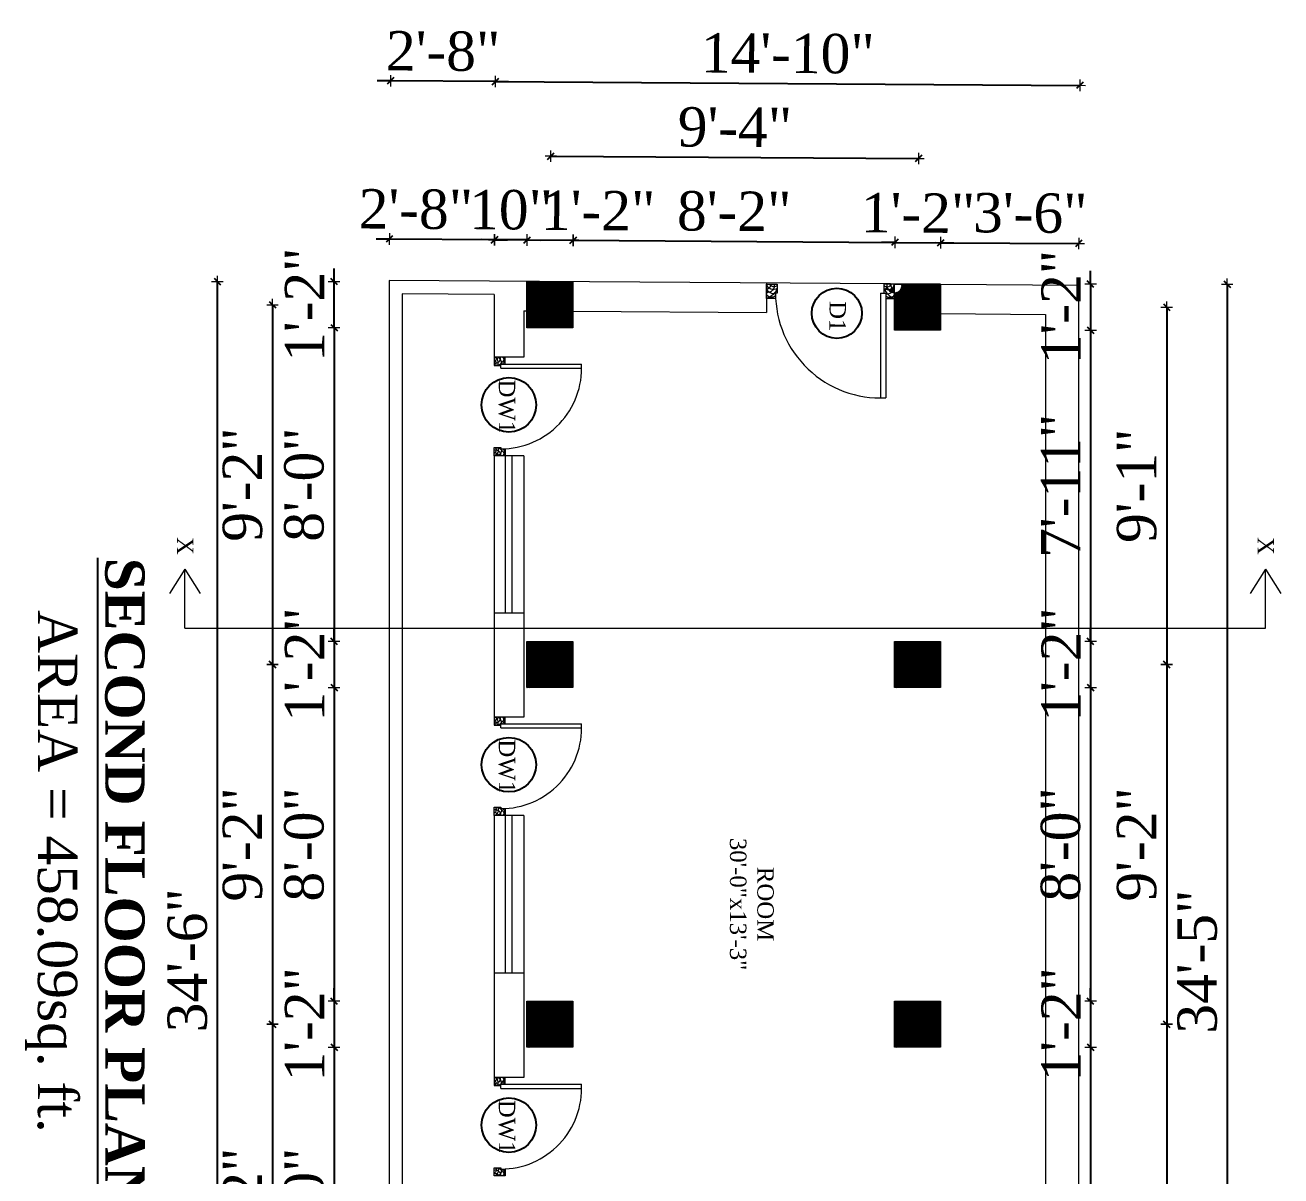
# Model space of a CAD drawing. Header units: inches. Extents: x 4069 to 291496, y -47643 to 12535.
# Drawn here: x 34035.5 to 34418, y 2906.1 to 3256.7 of the extents above; entities that cross this region are included whole.
import ezdxf

# ---------------------------------------------------------------- set-up
doc = ezdxf.new("R2010")
doc.units = ezdxf.units.IN
doc.header["$LTSCALE"] = 5
doc.header["$MEASUREMENT"] = 0
for name, color, linetype, lineweight in [('A-WALL', 7, 'Continuous', 9), ('Dimension', 7, 'Continuous', 18), ('DOOR', 62, 'Continuous', 0)]:
    doc.layers.add(name, color=color, linetype=linetype, lineweight=lineweight)
doc.layers.add('dim line', color=7, linetype='Continuous', lineweight=15, true_color=0xfab2b2)
doc.layers.add('TEXT', color=6, linetype='Continuous')
doc.layers.add('WALL', color=7, linetype='Continuous')
doc.styles.add('ordinary', font='times.ttf')
doc.dimstyles.new('Copy of 96', dxfattribs={"dimtxt": 7, "dimasz": 4, "dimexe": 0.5, "dimexo": 0.5, "dimgap": 3, "dimtad": 1, "dimdec": 1, "dimzin": 11, "dimdsep": 46, "dimlunit": 4, "dimtxsty": 'ordinary', "dimblk": 'OBLIQUE', "dimcen": 0.09, "dimse1": 1, "dimse2": 1, "dimclrt": 6, "dimazin": 0, "dimtfac": 1, "dimtdec": 1, "dimtix": 1, "dimtmove": 2, "dimatfit": 3, "dimldrblk": 'leader', "dimfxl": 0.5, "dimfxlon": 1, "dimtolj": 1, "dimtzin": 0, "dimarcsym": 0})
pattern_1 = [(315, (32698.64002, 27490.9435), (0.08838834765, 0.08838834765), [])]

# ---------------------------------------------------------------- blocks, each defined once
blk = doc.blocks.new('A$C27B36B59')
at = {"layer": 'DOOR'}
for p, q in [((0, 4), (0, 0)), ((2.5, 4), (0, 4)), ((2.5, 2.5), (2.5, 4)), ((0, 0), (3, 0)), ((3, 2.5), (2.5, 2.5)), ((3, 0), (3, 2.5))]:
    blk.add_line(p, q, dxfattribs=at)
for centre, radius, start, end in [((-1.4, -0.54), 4.75, 22.1411, 72.838), ((1.34, 2.09), 1.64, 45.138, 144.8948), ((2.21, 0.3), 2.49, 83.3149, 152.658), ((0.13, 0.37), 2.05, 349.4875, 93.6805), ((1.96, -0.47), 2.01, 58.7447, 166.495), ((-0.06, 0.32), 1.13, 343.542, 86.947), ((2.08, -0.4), 1.17, 38.2816, 160.1519)]:
    blk.add_arc(centre, radius, start, end, dxfattribs=at)
blk = doc.blocks.new('D2')
at = {"layer": 'DOOR'}
for p, q in [((74473.95, 24047.59), (74473.95, 24018.09)), ((74473.95, 24047.59), (74475.45, 24047.59)), ((74475.45, 24047.59), (74475.45, 24018.13))]:
    blk.add_line(p, q, dxfattribs=at)
blk.add_arc((74473.95, 24047.59), 29.5, 180, 272.9146, dxfattribs=at)
at = {"layer": 'DOOR', "xscale": -1, "rotation": 180}
blk.add_blockref('A$C27B36B59', (74441.95, 24050.09), dxfattribs=at)
at = {"layer": 'DOOR', "rotation": 180}
blk.add_blockref('A$C27B36B59', (74477.95, 24050.09), dxfattribs=at)
blk = doc.blocks.new('oblique')
at = {"color": 0, "lineweight": -2}
blk.add_line((0.25, 0.25), (-0.25, -0.25), dxfattribs=at)
at = {"layer": 'dim line', "lineweight": 9}
for p, q in [((-0.4375, 0), (0.4375, 0)), ((0, 0.4375), (0, -0.4375))]:
    blk.add_line(p, q, dxfattribs=at)
blk = doc.blocks.new('*D1417')
at = {"layer": 'A-WALL', "color": 0, "lineweight": -2, "ltscale": 50, "transparency": 16777216}
for p, q in [((34129.6, 3178.49), (34129.6, 3182.49)), ((34129.6, 3164.49), (34129.6, 3178.49)), ((34129.6, 3164.49), (34129.6, 3160.49))]:
    blk.add_line(p, q, dxfattribs=at)
at = {"layer": 'Defpoints', "color": 0, "ltscale": 50, "transparency": 16777216}
for p in [(34129.6, 3178.49), (34188.36, 3178.49, -58.17), (34188.36, 3164.49, -58.17)]:
    blk.add_point(p, dxfattribs=at)
at = {"layer": 'A-WALL', "color": 0, "lineweight": -2, "ltscale": 50, "transparency": 16777216, "xscale": 4, "yscale": 4, "zscale": 4}
for p, rotation in [((34129.6, 3178.49), 270), ((34129.6, 3164.49), 90)]:
    blk.add_blockref('oblique', p, dxfattribs=dict(at, rotation=rotation))
at = {"layer": 'A-WALL', "color": 6, "ltscale": 50, "transparency": 16777216, "insert": (34120.6, 3171.49), "char_height": 12, "attachment_point": 5, "rotation": 90, "style": 'ordinary'}
blk.add_mtext('\\A1;1\'-2"', dxfattribs=at)
blk = doc.blocks.new('_OBLIQUE')
at = {"color": 0, "linetype": 'ByBlock'}
blk.add_line((-0.5, -0.5), (0.5, 0.5), dxfattribs=at)
blk = doc.blocks.new('leader')
at = {"layer": 'Dimension'}
for p, q in [((0, -4.328), (0, 4.328)), ((-4.424, 0), (4.424, 0))]:
    blk.add_line(p, q, dxfattribs=at)
blk = doc.blocks.new('*D1418')
at = {"layer": 'A-WALL', "color": 0, "lineweight": -2, "ltscale": 5, "transparency": 16777216}
blk.add_line((34129.6, 3164.49), (34129.6, 3068.87), dxfattribs=at)
at = {"layer": 'Defpoints', "color": 0, "ltscale": 5, "transparency": 16777216}
for p in [(34188.36, 3164.49, -58.17), (34129.6, 3068.87), (34188.36, 3068.87, -58.17)]:
    blk.add_point(p, dxfattribs=at)
at = {"layer": 'A-WALL', "color": 0, "lineweight": -2, "ltscale": 5, "transparency": 16777216, "xscale": 4, "yscale": 4, "zscale": 4}
for p, rotation in [((34129.6, 3164.49), 90), ((34129.6, 3068.87), 270)]:
    blk.add_blockref('oblique', p, dxfattribs=dict(at, rotation=rotation))
at = {"layer": 'A-WALL', "color": 6, "ltscale": 5, "transparency": 16777216, "insert": (34120.5, 3116.68), "char_height": 12, "attachment_point": 5, "rotation": 90, "style": 'ordinary'}
blk.add_mtext('\\A1;8\'-0"', dxfattribs=at)
blk = doc.blocks.new('*D1419')
at = {"layer": 'A-WALL', "color": 0, "lineweight": -2, "ltscale": 5, "transparency": 16777216}
for p, q in [((34129.6, 3068.87), (34129.6, 3072.87)), ((34129.6, 3068.87), (34129.6, 3054.87)), ((34129.6, 3054.87), (34129.6, 3050.87))]:
    blk.add_line(p, q, dxfattribs=at)
at = {"layer": 'Defpoints', "color": 0, "ltscale": 5, "transparency": 16777216}
for p in [(34188.36, 3068.87, -58.17), (34129.6, 3054.87), (34188.36, 3054.87, -58.17)]:
    blk.add_point(p, dxfattribs=at)
at = {"layer": 'A-WALL', "color": 0, "lineweight": -2, "ltscale": 5, "transparency": 16777216, "xscale": 4, "yscale": 4, "zscale": 4}
for p, rotation in [((34129.6, 3068.87), 270), ((34129.6, 3054.87), 90)]:
    blk.add_blockref('oblique', p, dxfattribs=dict(at, rotation=rotation))
at = {"layer": 'A-WALL', "color": 6, "ltscale": 5, "transparency": 16777216, "insert": (34120.6, 3061.87), "char_height": 12, "attachment_point": 5, "rotation": 90, "style": 'ordinary'}
blk.add_mtext('\\A1;1\'-2"', dxfattribs=at)
blk = doc.blocks.new('*D1420')
at = {"layer": 'A-WALL', "color": 0, "lineweight": -2, "ltscale": 5, "transparency": 16777216}
blk.add_line((34129.6, 3054.87), (34129.6, 2959.24), dxfattribs=at)
at = {"layer": 'Defpoints', "color": 0, "ltscale": 5, "transparency": 16777216}
for p in [(34188.36, 3054.87, -58.17), (34129.6, 2959.24), (34188.36, 2959.24, -58.17)]:
    blk.add_point(p, dxfattribs=at)
at = {"layer": 'A-WALL', "color": 0, "lineweight": -2, "ltscale": 5, "transparency": 16777216, "xscale": 4, "yscale": 4, "zscale": 4}
for p, rotation in [((34129.6, 3054.87), 90), ((34129.6, 2959.24), 270)]:
    blk.add_blockref('oblique', p, dxfattribs=dict(at, rotation=rotation))
at = {"layer": 'A-WALL', "color": 6, "ltscale": 5, "transparency": 16777216, "insert": (34120.5, 3007.05), "char_height": 12, "attachment_point": 5, "rotation": 90, "style": 'ordinary'}
blk.add_mtext('\\A1;8\'-0"', dxfattribs=at)
blk = doc.blocks.new('*D1421')
at = {"layer": 'A-WALL', "color": 0, "lineweight": -2, "ltscale": 5, "transparency": 16777216}
for p, q in [((34129.6, 2959.24), (34129.6, 2963.24)), ((34129.6, 2959.24), (34129.6, 2945.24)), ((34129.6, 2945.24), (34129.6, 2941.24))]:
    blk.add_line(p, q, dxfattribs=at)
at = {"layer": 'Defpoints', "color": 0, "ltscale": 5, "transparency": 16777216}
for p in [(34188.36, 2959.24, -58.17), (34129.6, 2945.24), (34188.36, 2945.24, -58.17)]:
    blk.add_point(p, dxfattribs=at)
at = {"layer": 'A-WALL', "color": 0, "lineweight": -2, "ltscale": 5, "transparency": 16777216, "xscale": 4, "yscale": 4, "zscale": 4}
for p, rotation in [((34129.6, 2959.24), 270), ((34129.6, 2945.24), 90)]:
    blk.add_blockref('oblique', p, dxfattribs=dict(at, rotation=rotation))
at = {"layer": 'A-WALL', "color": 6, "ltscale": 5, "transparency": 16777216, "insert": (34120.6, 2952.24), "char_height": 12, "attachment_point": 5, "rotation": 90, "style": 'ordinary'}
blk.add_mtext('\\A1;1\'-2"', dxfattribs=at)
blk = doc.blocks.new('*D1422')
at = {"layer": 'A-WALL', "color": 0, "lineweight": -2, "ltscale": 5, "transparency": 16777216}
blk.add_line((34129.6, 2945.24), (34129.6, 2849.24), dxfattribs=at)
at = {"layer": 'Defpoints', "color": 0, "ltscale": 5, "transparency": 16777216}
for p in [(34188.36, 2945.24, -58.17), (34129.6, 2849.24), (34188.36, 2849.24)]:
    blk.add_point(p, dxfattribs=at)
at = {"layer": 'A-WALL', "color": 0, "lineweight": -2, "ltscale": 5, "transparency": 16777216, "xscale": 4, "yscale": 4, "zscale": 4}
for p, rotation in [((34129.6, 2945.24), 90), ((34129.6, 2849.24), 270)]:
    blk.add_blockref('oblique', p, dxfattribs=dict(at, rotation=rotation))
at = {"layer": 'A-WALL', "color": 6, "ltscale": 5, "transparency": 16777216, "insert": (34120.5, 2897.24), "char_height": 12, "attachment_point": 5, "rotation": 90, "style": 'ordinary'}
blk.add_mtext('\\A1;8\'-0"', dxfattribs=at)
blk = doc.blocks.new('*D1313')
at = {"layer": 'A-WALL', "color": 0, "lineweight": -2, "ltscale": 5, "transparency": 16777216}
blk.add_line((34110.85, 3171.49), (34110.85, 3061.87), dxfattribs=at)
at = {"layer": 'Defpoints', "color": 0, "ltscale": 5, "transparency": 16777216}
for p in [(34195.36, 3171.49, -58.17), (34110.85, 3061.87), (34195.36, 3061.87, -58.17)]:
    blk.add_point(p, dxfattribs=at)
at = {"layer": 'A-WALL', "color": 0, "lineweight": -2, "ltscale": 5, "transparency": 16777216, "xscale": 4, "yscale": 4, "zscale": 4}
for p, rotation in [((34110.85, 3171.49), 90), ((34110.85, 3061.87), 270)]:
    blk.add_blockref('oblique', p, dxfattribs=dict(at, rotation=rotation))
at = {"layer": 'A-WALL', "color": 6, "ltscale": 5, "transparency": 16777216, "insert": (34101.73, 3116.68), "char_height": 12, "attachment_point": 5, "rotation": 90, "style": 'ordinary'}
blk.add_mtext('\\A1;9\'-2"', dxfattribs=at)
blk = doc.blocks.new('*D1424')
at = {"layer": 'A-WALL', "color": 0, "lineweight": -2, "ltscale": 5, "transparency": 16777216}
blk.add_line((34110.85, 3061.87), (34110.85, 2952.24), dxfattribs=at)
at = {"layer": 'Defpoints', "color": 0, "ltscale": 5, "transparency": 16777216}
for p in [(34195.36, 3061.87, -58.17), (34110.85, 2952.24), (34195.36, 2952.24, -58.17)]:
    blk.add_point(p, dxfattribs=at)
at = {"layer": 'A-WALL', "color": 0, "lineweight": -2, "ltscale": 5, "transparency": 16777216, "xscale": 4, "yscale": 4, "zscale": 4}
for p, rotation in [((34110.85, 3061.87), 90), ((34110.85, 2952.24), 270)]:
    blk.add_blockref('oblique', p, dxfattribs=dict(at, rotation=rotation))
at = {"layer": 'A-WALL', "color": 6, "ltscale": 5, "transparency": 16777216, "insert": (34101.73, 3007.05), "char_height": 12, "attachment_point": 5, "rotation": 90, "style": 'ordinary'}
blk.add_mtext('\\A1;9\'-2"', dxfattribs=at)
blk = doc.blocks.new('*D1425')
at = {"layer": 'A-WALL', "color": 0, "lineweight": -2, "ltscale": 5, "transparency": 16777216}
blk.add_line((34110.85, 2952.24), (34110.85, 2842.24), dxfattribs=at)
at = {"layer": 'Defpoints', "color": 0, "ltscale": 5, "transparency": 16777216}
for p in [(34195.36, 2952.24, -58.17), (34110.85, 2842.24), (34195.36, 2842.24, -58.17)]:
    blk.add_point(p, dxfattribs=at)
at = {"layer": 'A-WALL', "color": 0, "lineweight": -2, "ltscale": 5, "transparency": 16777216, "xscale": 4, "yscale": 4, "zscale": 4}
for p, rotation in [((34110.85, 2952.24), 90), ((34110.85, 2842.24), 270)]:
    blk.add_blockref('oblique', p, dxfattribs=dict(at, rotation=rotation))
at = {"layer": 'A-WALL', "color": 6, "ltscale": 5, "transparency": 16777216, "insert": (34101.73, 2897.24), "char_height": 12, "attachment_point": 5, "rotation": 90, "style": 'ordinary'}
blk.add_mtext('\\A1;9\'-2"', dxfattribs=at)
blk = doc.blocks.new('*D1314')
at = {"layer": 'A-WALL', "color": 0, "lineweight": -2, "ltscale": 5, "transparency": 16777216}
blk.add_line((34094.04, 2764.91), (34094.04, 3178.58), dxfattribs=at)
at = {"layer": 'Defpoints', "color": 0, "ltscale": 5, "transparency": 16777216}
for p in [(34094.04, 3178.58), (34188.36, 3178.58, -58.17), (34298.7, 2764.91, -58)]:
    blk.add_point(p, dxfattribs=at)
at = {"layer": 'A-WALL', "color": 0, "lineweight": -2, "ltscale": 5, "transparency": 16777216, "xscale": 4, "yscale": 4, "zscale": 4}
for p, rotation in [((34094.04, 3178.58), 90), ((34094.04, 2764.91), 270)]:
    blk.add_blockref('oblique', p, dxfattribs=dict(at, rotation=rotation))
at = {"layer": 'A-WALL', "color": 6, "ltscale": 5, "transparency": 16777216, "insert": (34084.94, 2971.74), "char_height": 12, "attachment_point": 5, "rotation": 90, "style": 'ordinary'}
blk.add_mtext('\\A1;34\'-6"', dxfattribs=at)
blk = doc.blocks.new('*D1426')
at = {"layer": 'A-WALL', "color": 0, "lineweight": -2, "ltscale": 50, "transparency": 16777216}
for p, q in [((34360.07, 3177.76), (34360.07, 3181.76)), ((34360.07, 3177.76), (34360.07, 3163.76)), ((34360.07, 3163.76), (34360.07, 3159.76))]:
    blk.add_line(p, q, dxfattribs=at)
at = {"layer": 'Defpoints', "color": 0, "ltscale": 50, "transparency": 16777216}
for p in [(34314.36, 3177.76, -58.17), (34314.36, 3163.76, -58.17), (34360.07, 3163.76)]:
    blk.add_point(p, dxfattribs=at)
at = {"layer": 'A-WALL', "color": 0, "lineweight": -2, "ltscale": 50, "transparency": 16777216, "xscale": 4, "yscale": 4, "zscale": 4}
for p, rotation in [((34360.07, 3177.76), 270), ((34360.07, 3163.76), 90)]:
    blk.add_blockref('oblique', p, dxfattribs=dict(at, rotation=rotation))
at = {"layer": 'A-WALL', "color": 6, "ltscale": 50, "transparency": 16777216, "insert": (34351.07, 3170.76), "char_height": 12, "attachment_point": 5, "rotation": 90, "style": 'ordinary'}
blk.add_mtext('\\A1;1\'-2"', dxfattribs=at)
blk = doc.blocks.new('*D1427')
at = {"layer": 'A-WALL', "color": 0, "lineweight": -2, "ltscale": 5, "transparency": 16777216}
blk.add_line((34360.07, 3163.76), (34360.07, 3068.87), dxfattribs=at)
at = {"layer": 'Defpoints', "color": 0, "ltscale": 5, "transparency": 16777216}
for p in [(34314.36, 3163.76, -58.17), (34314.36, 3068.87, -58.17), (34360.07, 3068.87)]:
    blk.add_point(p, dxfattribs=at)
at = {"layer": 'A-WALL', "color": 0, "lineweight": -2, "ltscale": 5, "transparency": 16777216, "xscale": 4, "yscale": 4, "zscale": 4}
for p, rotation in [((34360.07, 3163.76), 90), ((34360.07, 3068.87), 270)]:
    blk.add_blockref('oblique', p, dxfattribs=dict(at, rotation=rotation))
at = {"layer": 'A-WALL', "color": 6, "ltscale": 5, "transparency": 16777216, "insert": (34350.95, 3116.31), "char_height": 12, "attachment_point": 5, "rotation": 90, "style": 'ordinary'}
blk.add_mtext('\\A1;7\'-11"', dxfattribs=at)
blk = doc.blocks.new('*D1315')
at = {"layer": 'A-WALL', "color": 0, "lineweight": -2, "ltscale": 5, "transparency": 16777216}
for p, q in [((34360.07, 3068.87), (34360.07, 3072.87)), ((34360.07, 3068.87), (34360.07, 3054.87)), ((34360.07, 3054.87), (34360.07, 3050.87))]:
    blk.add_line(p, q, dxfattribs=at)
at = {"layer": 'Defpoints', "color": 0, "ltscale": 5, "transparency": 16777216}
for p in [(34314.36, 3068.87, -58.17), (34314.36, 3054.87, -58.17), (34360.07, 3054.87)]:
    blk.add_point(p, dxfattribs=at)
at = {"layer": 'A-WALL', "color": 0, "lineweight": -2, "ltscale": 5, "transparency": 16777216, "xscale": 4, "yscale": 4, "zscale": 4}
for p, rotation in [((34360.07, 3068.87), 270), ((34360.07, 3054.87), 90)]:
    blk.add_blockref('oblique', p, dxfattribs=dict(at, rotation=rotation))
at = {"layer": 'A-WALL', "color": 6, "ltscale": 5, "transparency": 16777216, "insert": (34351.07, 3061.87), "char_height": 12, "attachment_point": 5, "rotation": 90, "style": 'ordinary'}
blk.add_mtext('\\A1;1\'-2"', dxfattribs=at)
blk = doc.blocks.new('*D1428')
at = {"layer": 'A-WALL', "color": 0, "lineweight": -2, "ltscale": 5, "transparency": 16777216}
blk.add_line((34360.07, 3054.87), (34360.07, 2959.24), dxfattribs=at)
at = {"layer": 'Defpoints', "color": 0, "ltscale": 5, "transparency": 16777216}
for p in [(34314.36, 3054.87, -58.17), (34314.36, 2959.24, -58.17), (34360.07, 2959.24)]:
    blk.add_point(p, dxfattribs=at)
at = {"layer": 'A-WALL', "color": 0, "lineweight": -2, "ltscale": 5, "transparency": 16777216, "xscale": 4, "yscale": 4, "zscale": 4}
for p, rotation in [((34360.07, 3054.87), 90), ((34360.07, 2959.24), 270)]:
    blk.add_blockref('oblique', p, dxfattribs=dict(at, rotation=rotation))
at = {"layer": 'A-WALL', "color": 6, "ltscale": 5, "transparency": 16777216, "insert": (34350.97, 3007.05), "char_height": 12, "attachment_point": 5, "rotation": 90, "style": 'ordinary'}
blk.add_mtext('\\A1;8\'-0"', dxfattribs=at)
blk = doc.blocks.new('*D1429')
at = {"layer": 'A-WALL', "color": 0, "lineweight": -2, "ltscale": 5, "transparency": 16777216}
for p, q in [((34360.07, 2959.24), (34360.07, 2963.24)), ((34360.07, 2959.24), (34360.07, 2945.24)), ((34360.07, 2945.24), (34360.07, 2941.24))]:
    blk.add_line(p, q, dxfattribs=at)
at = {"layer": 'Defpoints', "color": 0, "ltscale": 5, "transparency": 16777216}
for p in [(34314.36, 2959.24, -58.17), (34314.36, 2945.24, -58.17), (34360.07, 2945.24)]:
    blk.add_point(p, dxfattribs=at)
at = {"layer": 'A-WALL', "color": 0, "lineweight": -2, "ltscale": 5, "transparency": 16777216, "xscale": 4, "yscale": 4, "zscale": 4}
for p, rotation in [((34360.07, 2959.24), 270), ((34360.07, 2945.24), 90)]:
    blk.add_blockref('oblique', p, dxfattribs=dict(at, rotation=rotation))
at = {"layer": 'A-WALL', "color": 6, "ltscale": 5, "transparency": 16777216, "insert": (34351.07, 2952.24), "char_height": 12, "attachment_point": 5, "rotation": 90, "style": 'ordinary'}
blk.add_mtext('\\A1;1\'-2"', dxfattribs=at)
blk = doc.blocks.new('*D1316')
at = {"layer": 'A-WALL', "color": 0, "lineweight": -2, "ltscale": 5, "transparency": 16777216}
blk.add_line((34360.07, 2945.24), (34360.07, 2806.79), dxfattribs=at)
at = {"layer": 'Defpoints', "color": 0, "ltscale": 5, "transparency": 16777216}
for p in [(34314.36, 2945.24, -58.17), (34314.36, 2806.79, -58.17), (34360.07, 2806.79)]:
    blk.add_point(p, dxfattribs=at)
at = {"layer": 'A-WALL', "color": 0, "lineweight": -2, "ltscale": 5, "transparency": 16777216, "xscale": 4, "yscale": 4, "zscale": 4}
for p, rotation in [((34360.07, 2945.24), 90), ((34360.07, 2806.79), 270)]:
    blk.add_blockref('oblique', p, dxfattribs=dict(at, rotation=rotation))
at = {"layer": 'A-WALL', "color": 6, "ltscale": 5, "transparency": 16777216, "insert": (34350.97, 2876.02), "char_height": 12, "attachment_point": 5, "rotation": 90, "style": 'ordinary'}
blk.add_mtext('\\A1;11\'-6"', dxfattribs=at)
blk = doc.blocks.new('*D1317')
at = {"layer": 'A-WALL', "color": 0, "lineweight": -2, "ltscale": 5, "transparency": 16777216}
blk.add_line((34383.26, 3170.76), (34383.26, 3061.87), dxfattribs=at)
at = {"layer": 'Defpoints', "color": 0, "ltscale": 5, "transparency": 16777216}
for p in [(34307.36, 3170.76, -58.17), (34307.36, 3061.87, -58.17), (34383.26, 3061.87)]:
    blk.add_point(p, dxfattribs=at)
at = {"layer": 'A-WALL', "color": 0, "lineweight": -2, "ltscale": 5, "transparency": 16777216, "xscale": 4, "yscale": 4, "zscale": 4}
for p, rotation in [((34383.26, 3170.76), 90), ((34383.26, 3061.87), 270)]:
    blk.add_blockref('oblique', p, dxfattribs=dict(at, rotation=rotation))
at = {"layer": 'A-WALL', "color": 6, "ltscale": 5, "transparency": 16777216, "insert": (34374.14, 3116.31), "char_height": 12, "attachment_point": 5, "rotation": 90, "style": 'ordinary'}
blk.add_mtext('\\A1;9\'-1"', dxfattribs=at)
blk = doc.blocks.new('*D1431')
at = {"layer": 'A-WALL', "color": 0, "lineweight": -2, "ltscale": 5, "transparency": 16777216}
blk.add_line((34383.26, 3061.87), (34383.26, 2952.24), dxfattribs=at)
at = {"layer": 'Defpoints', "color": 0, "ltscale": 5, "transparency": 16777216}
for p in [(34307.36, 3061.87, -58.17), (34307.36, 2952.24, -58.17), (34383.26, 2952.24)]:
    blk.add_point(p, dxfattribs=at)
at = {"layer": 'A-WALL', "color": 0, "lineweight": -2, "ltscale": 5, "transparency": 16777216, "xscale": 4, "yscale": 4, "zscale": 4}
for p, rotation in [((34383.26, 3061.87), 90), ((34383.26, 2952.24), 270)]:
    blk.add_blockref('oblique', p, dxfattribs=dict(at, rotation=rotation))
at = {"layer": 'A-WALL', "color": 6, "ltscale": 5, "transparency": 16777216, "insert": (34374.14, 3007.05), "char_height": 12, "attachment_point": 5, "rotation": 90, "style": 'ordinary'}
blk.add_mtext('\\A1;9\'-2"', dxfattribs=at)
blk = doc.blocks.new('*D1432')
at = {"layer": 'A-WALL', "color": 0, "lineweight": -2, "ltscale": 5, "transparency": 16777216}
blk.add_line((34383.26, 2952.24), (34383.26, 2799.79), dxfattribs=at)
at = {"layer": 'Defpoints', "color": 0, "ltscale": 5, "transparency": 16777216}
for p in [(34307.36, 2952.24, -58.17), (34307.36, 2799.79, -58.17), (34383.26, 2799.79)]:
    blk.add_point(p, dxfattribs=at)
at = {"layer": 'A-WALL', "color": 0, "lineweight": -2, "ltscale": 5, "transparency": 16777216, "xscale": 4, "yscale": 4, "zscale": 4}
for p, rotation in [((34383.26, 2952.24), 90), ((34383.26, 2799.79), 270)]:
    blk.add_blockref('oblique', p, dxfattribs=dict(at, rotation=rotation))
at = {"layer": 'A-WALL', "color": 6, "ltscale": 5, "transparency": 16777216, "insert": (34374.16, 2876.02), "char_height": 12, "attachment_point": 5, "rotation": 90, "style": 'ordinary'}
blk.add_mtext('\\A1;12\'-8"', dxfattribs=at)
blk = doc.blocks.new('*D1318')
at = {"layer": 'A-WALL', "color": 0, "lineweight": -2, "ltscale": 5, "transparency": 16777216}
blk.add_line((34401.7, 3177.76), (34401.7, 2764.91), dxfattribs=at)
at = {"layer": 'Defpoints', "color": 0, "ltscale": 5, "transparency": 16777216}
for p in [(34314.36, 3177.76, -58.17), (34298.7, 2764.91, -58), (34401.7, 2764.91)]:
    blk.add_point(p, dxfattribs=at)
at = {"layer": 'A-WALL', "color": 0, "lineweight": -2, "ltscale": 5, "transparency": 16777216, "xscale": 4, "yscale": 4, "zscale": 4}
for p, rotation in [((34401.7, 3177.76), 90), ((34401.7, 2764.91), 270)]:
    blk.add_blockref('oblique', p, dxfattribs=dict(at, rotation=rotation))
at = {"layer": 'A-WALL', "color": 6, "ltscale": 5, "transparency": 16777216, "insert": (34392.59, 2971.33), "char_height": 12, "attachment_point": 5, "rotation": 90, "style": 'ordinary'}
blk.add_mtext('\\A1;34\'-5"', dxfattribs=at)
blk = doc.blocks.new('*D1319')
at = {"layer": 'A-WALL', "color": 0, "lineweight": -2, "ltscale": 50, "transparency": 16777216}
blk.add_line((34188.44, 3191.2), (34202.44, 3191.11), dxfattribs=at)
at = {"layer": 'Defpoints', "color": 0, "ltscale": 50, "transparency": 16777216}
for p in [(34202.44, 3191.11), (34188.36, 3178.58, -58.17), (34202.36, 3178.49, -58.17)]:
    blk.add_point(p, dxfattribs=at)
at = {"layer": 'A-WALL', "color": 0, "lineweight": -2, "ltscale": 50, "transparency": 16777216, "xscale": 4, "yscale": 4, "zscale": 4}
for p, rotation in [((34188.44, 3191.2), 179.6259071472626), ((34202.44, 3191.11), 359.6259071472626)]:
    blk.add_blockref('oblique', p, dxfattribs=dict(at, rotation=rotation))
at = {"layer": 'A-WALL', "color": 6, "ltscale": 50, "transparency": 16777216, "insert": (34210.05, 3200.16), "char_height": 12, "attachment_point": 5, "rotation": 359.6259, "style": 'ordinary'}
blk.add_mtext('\\A1;1\'-2"', dxfattribs=at)
blk = doc.blocks.new('*D1320')
at = {"layer": 'A-WALL', "color": 0, "lineweight": -2, "ltscale": 5, "transparency": 16777216}
blk.add_line((34202.44, 3191.11), (34300.44, 3190.47), dxfattribs=at)
at = {"layer": 'Defpoints', "color": 0, "ltscale": 5, "transparency": 16777216}
for p in [(34300.44, 3190.47), (34202.36, 3178.49, -58.17), (34300.36, 3177.76, -58.17)]:
    blk.add_point(p, dxfattribs=at)
at = {"layer": 'A-WALL', "color": 0, "lineweight": -2, "ltscale": 5, "transparency": 16777216, "xscale": 4, "yscale": 4, "zscale": 4}
for p, rotation in [((34202.44, 3191.11), 179.6259071471166), ((34300.44, 3190.47), 359.6259071471166)]:
    blk.add_blockref('oblique', p, dxfattribs=dict(at, rotation=rotation))
at = {"layer": 'A-WALL', "color": 6, "ltscale": 5, "transparency": 16777216, "insert": (34251.5, 3199.9), "char_height": 12, "attachment_point": 5, "rotation": 359.6259, "style": 'ordinary'}
blk.add_mtext('\\A1;8\'-2"', dxfattribs=at)
blk = doc.blocks.new('*D1433')
at = {"layer": 'A-WALL', "color": 0, "lineweight": -2, "ltscale": 5, "transparency": 16777216}
for p, q in [((34300.44, 3190.47), (34296.44, 3190.5)), ((34300.44, 3190.47), (34314.44, 3190.38)), ((34314.44, 3190.38), (34318.44, 3190.35))]:
    blk.add_line(p, q, dxfattribs=at)
at = {"layer": 'Defpoints', "color": 0, "ltscale": 5, "transparency": 16777216}
for p in [(34314.44, 3190.38), (34300.36, 3177.76, -58.17), (34314.36, 3177.76, -58.17)]:
    blk.add_point(p, dxfattribs=at)
at = {"layer": 'A-WALL', "color": 0, "lineweight": -2, "ltscale": 5, "transparency": 16777216, "xscale": 4, "yscale": 4, "zscale": 4}
for p, rotation in [((34300.44, 3190.47), 359.6259071471166), ((34314.44, 3190.38), 179.6259071471166)]:
    blk.add_blockref('oblique', p, dxfattribs=dict(at, rotation=rotation))
at = {"layer": 'A-WALL', "color": 6, "ltscale": 5, "transparency": 16777216, "insert": (34307.5, 3199.43), "char_height": 12, "attachment_point": 5, "rotation": 359.6259, "style": 'ordinary'}
blk.add_mtext('\\A1;1\'-2"', dxfattribs=at)
blk = doc.blocks.new('*D1321')
at = {"layer": 'A-WALL', "color": 0, "lineweight": -2, "ltscale": 5, "transparency": 16777216}
blk.add_line((34195.66, 3216.74), (34307.66, 3216.01), dxfattribs=at)
at = {"layer": 'Defpoints', "color": 0, "ltscale": 5, "transparency": 16777216}
for p in [(34307.66, 3216.01), (34195.36, 3171.49, -58.17), (34307.36, 3170.76, -58.17)]:
    blk.add_point(p, dxfattribs=at)
at = {"layer": 'A-WALL', "color": 0, "lineweight": -2, "ltscale": 5, "transparency": 16777216, "xscale": 4, "yscale": 4, "zscale": 4}
for p, rotation in [((34195.66, 3216.74), 179.6259071471166), ((34307.66, 3216.01), 359.6259071471166)]:
    blk.add_blockref('oblique', p, dxfattribs=dict(at, rotation=rotation))
at = {"layer": 'A-WALL', "color": 6, "ltscale": 5, "transparency": 16777216, "insert": (34251.72, 3225.5), "char_height": 12, "attachment_point": 5, "rotation": 359.6259, "style": 'ordinary'}
blk.add_mtext('\\A1;9\'-4"', dxfattribs=at)
blk = doc.blocks.new('*D1322')
at = {"layer": 'A-WALL', "color": 0, "lineweight": -2, "ltscale": 5, "transparency": 16777216}
blk.add_line((34178.76, 3239.47), (34356.76, 3238.31), dxfattribs=at)
at = {"layer": 'Defpoints', "color": 0, "ltscale": 5, "transparency": 16777216}
for p in [(34356.76, 3238.31), (34178.36, 3178.64, -58.17), (34356.36, 3177.48, -58.17)]:
    blk.add_point(p, dxfattribs=at)
at = {"layer": 'A-WALL', "color": 0, "lineweight": -2, "ltscale": 5, "transparency": 16777216, "xscale": 4, "yscale": 4, "zscale": 4}
for p, rotation in [((34178.76, 3239.47), 179.6259071471166), ((34356.76, 3238.31), 359.6259071471166)]:
    blk.add_blockref('oblique', p, dxfattribs=dict(at, rotation=rotation))
at = {"layer": 'A-WALL', "color": 6, "ltscale": 5, "transparency": 16777216, "insert": (34267.82, 3247.99), "char_height": 12, "attachment_point": 5, "rotation": 359.6259, "style": 'ordinary'}
blk.add_mtext('\\A1;14\'-10"', dxfattribs=at)
blk = doc.blocks.new('*D1439')
at = {"layer": 'A-WALL', "color": 0, "lineweight": -2, "ltscale": 5, "transparency": 16777216}
blk.add_line((34314.44, 3190.38), (34356.44, 3190.11), dxfattribs=at)
at = {"layer": 'Defpoints', "color": 0, "ltscale": 5, "transparency": 16777216}
for p in [(34356.44, 3190.11), (34314.36, 3177.76, -58.17), (34356.36, 3177.48, -58)]:
    blk.add_point(p, dxfattribs=at)
at = {"layer": 'A-WALL', "color": 0, "lineweight": -2, "ltscale": 5, "transparency": 16777216, "xscale": 4, "yscale": 4, "zscale": 4}
for p, rotation in [((34314.44, 3190.38), 179.6259071471166), ((34356.44, 3190.11), 359.6259071471166)]:
    blk.add_blockref('oblique', p, dxfattribs=dict(at, rotation=rotation))
at = {"layer": 'A-WALL', "color": 6, "ltscale": 5, "transparency": 16777216, "insert": (34341.7, 3199.35), "char_height": 12, "attachment_point": 5, "rotation": 359.6259, "style": 'ordinary'}
blk.add_mtext('\\A1;3\'-6"', dxfattribs=at)
blk = doc.blocks.new('*D1329')
at = {"layer": 'A-WALL', "color": 0, "lineweight": -2, "ltscale": 5, "transparency": 16777216}
for p, q in [((34178.44, 3191.27), (34174.44, 3191.3)), ((34188.44, 3191.2), (34178.44, 3191.27)), ((34188.44, 3191.2), (34192.44, 3191.18))]:
    blk.add_line(p, q, dxfattribs=at)
at = {"layer": 'Defpoints', "color": 0, "ltscale": 5, "transparency": 16777216}
for p in [(34178.44, 3191.27), (34178.36, 3178.64, -58.17), (34188.36, 3178.58, -58.17)]:
    blk.add_point(p, dxfattribs=at)
at = {"layer": 'A-WALL', "color": 0, "lineweight": -2, "ltscale": 5, "transparency": 16777216, "xscale": 4, "yscale": 4, "zscale": 4}
for p, rotation in [((34178.44, 3191.27), 359.6259071471166), ((34188.44, 3191.2), 179.6259071471166)]:
    blk.add_blockref('oblique', p, dxfattribs=dict(at, rotation=rotation))
at = {"layer": 'A-WALL', "color": 6, "ltscale": 5, "transparency": 16777216, "insert": (34183.5, 3200.34), "char_height": 12, "attachment_point": 5, "rotation": 359.6259, "style": 'ordinary'}
blk.add_mtext('\\A1;10"', dxfattribs=at)
blk = doc.blocks.new('*D1441')
at = {"layer": 'A-WALL', "color": 0, "lineweight": -2, "ltscale": 5, "transparency": 16777216}
for p, q in [((34146.44, 3191.48), (34142.44, 3191.5)), ((34178.44, 3191.27), (34146.44, 3191.48)), ((34178.44, 3191.27), (34182.44, 3191.24))]:
    blk.add_line(p, q, dxfattribs=at)
at = {"layer": 'Defpoints', "color": 0, "ltscale": 5, "transparency": 16777216}
for p in [(34146.44, 3191.48), (34146.36, 3178.85, -58), (34178.36, 3178.64, -58.17)]:
    blk.add_point(p, dxfattribs=at)
at = {"layer": 'A-WALL', "color": 0, "lineweight": -2, "ltscale": 5, "transparency": 16777216, "xscale": 4, "yscale": 4, "zscale": 4}
for p, rotation in [((34146.44, 3191.48), 359.6259071471166), ((34178.44, 3191.27), 179.6259071471166)]:
    blk.add_blockref('oblique', p, dxfattribs=dict(at, rotation=rotation))
at = {"layer": 'A-WALL', "color": 6, "ltscale": 5, "transparency": 16777216, "insert": (34154.52, 3200.52), "char_height": 12, "attachment_point": 5, "rotation": 359.6259, "style": 'ordinary'}
blk.add_mtext('\\A1;2\'-8"', dxfattribs=at)
blk = doc.blocks.new('*D1335')
at = {"layer": 'A-WALL', "color": 0, "lineweight": -2, "ltscale": 5, "transparency": 16777216}
for p, q in [((34146.76, 3239.68), (34142.76, 3239.7)), ((34178.76, 3239.47), (34146.76, 3239.68)), ((34178.76, 3239.47), (34182.76, 3239.44))]:
    blk.add_line(p, q, dxfattribs=at)
at = {"layer": 'Defpoints', "color": 0, "ltscale": 5, "transparency": 16777216}
for p in [(34146.76, 3239.68), (34146.36, 3178.85, -58.17), (34178.36, 3178.64, -58.17)]:
    blk.add_point(p, dxfattribs=at)
at = {"layer": 'A-WALL', "color": 0, "lineweight": -2, "ltscale": 5, "transparency": 16777216, "xscale": 4, "yscale": 4, "zscale": 4}
for p, rotation in [((34146.76, 3239.68), 359.6259071471166), ((34178.76, 3239.47), 179.6259071471166)]:
    blk.add_blockref('oblique', p, dxfattribs=dict(at, rotation=rotation))
at = {"layer": 'A-WALL', "color": 6, "ltscale": 5, "transparency": 16777216, "insert": (34162.82, 3248.68), "char_height": 12, "attachment_point": 5, "rotation": 359.6259, "style": 'ordinary'}
blk.add_mtext('\\A1;2\'-8"', dxfattribs=at)

msp = doc.modelspace()

# ---------------------------------------------------------------- hatches: boundary and pattern name
at = {"layer": 'A-WALL', "ltscale": 5}
h = msp.add_hatch(dxfattribs=at)
h.set_pattern_fill('ANSI31', color=256, angle=270)
h.set_pattern_definition(pattern_1)
h.paths.add_polyline_path([(34202.36116, 3178.4866), (34188.36116, 3178.4866), (34188.36116, 3164.4866), (34202.36116, 3164.4866)])
h = msp.add_hatch(dxfattribs=at)
h.set_pattern_fill('ANSI31', color=256, angle=270)
h.set_pattern_definition(pattern_1)
h.paths.add_polyline_path([(34300.36116, 3163.75532), (34314.36116, 3163.75532), (34314.36116, 3177.75532), (34302.4062, 3177.75532, -1.09621959), (34297.99308, 3177.34933), (34297.65283, 3176.46106), (34297.65283, 3176.16598, 0.425392652), (34300.36116, 3177.75532, 0.362611496), (34300.36116, 3176.1892)])
h = msp.add_hatch(dxfattribs=at)
h.set_pattern_fill('ANSI31', color=256, angle=270)
h.set_pattern_definition(pattern_1)
h.paths.add_polyline_path([(34188.36116, 3068.86548), (34188.36116, 3054.86548), (34202.36116, 3054.86548), (34202.36116, 3068.86548)])
h = msp.add_hatch(dxfattribs=at)
h.set_pattern_fill('ANSI31', color=256, angle=270)
h.set_pattern_definition(pattern_1)
h.paths.add_polyline_path([(34314.36116, 3054.86548), (34314.36116, 3068.86548), (34300.36116, 3068.86548), (34300.36116, 3054.86548)])
h = msp.add_hatch(dxfattribs=at)
h.set_pattern_fill('ANSI31', color=256, angle=270)
h.set_pattern_definition(pattern_1)
h.paths.add_polyline_path([(34202.36116, 2959.24437), (34188.36116, 2959.24437), (34188.36116, 2945.24437), (34202.36116, 2945.24437)])
h = msp.add_hatch(dxfattribs=at)
h.set_pattern_fill('ANSI31', color=256, angle=270)
h.set_pattern_definition(pattern_1)
h.paths.add_polyline_path([(34300.36116, 2959.24437), (34300.36116, 2945.24437), (34314.36116, 2945.24437), (34314.36116, 2959.24437)])

# ---------------------------------------------------------------- linework, layer by layer
for p, q in [((34146.36116, 3178.85224), (34146.36116, 2862.01776)), ((34314.36116, 3177.75532), (34146.36116, 3178.85224)), ((34261.36129, 3178.10137), (34261.36129, 3169.10118)), ((34314.36116, 3177.75532), (34356.36116, 3177.48109)), ((34356.36116, 3177.48109), (34356.36116, 2867.57018)), ((34150.36116, 3174.82603), (34150.36116, 2864.21151)), ((34178.36116, 3174.64321), (34150.36116, 3174.82603)), ((34178.36116, 3174.64321), (34178.36116, 3155.4866)), ((34187.36116, 3169.58434), (34187.36116, 3155.4866)), ((34187.36116, 3169.58434), (34188.36116, 3169.57781)), ((34202.36116, 3169.48641), (34261.36129, 3169.10118)), ((34314.3024, 3168.75551), (34346.36116, 3168.54619)), ((34346.36116, 3168.54619), (34346.36116, 2868.14418)), ((34187.36116, 3155.4866), (34178.36116, 3155.4866)), ((34178.36116, 3125.4866), (34178.36116, 3045.86548)), ((34187.36116, 3125.4866), (34178.36116, 3125.4866)), ((34181.86116, 3077.4866), (34181.86116, 3125.4866)), ((34183.86116, 3077.4866), (34183.86116, 3125.4866)), ((34187.36116, 3125.4866), (34187.36116, 3045.86548)), ((34084.15727, 3090.92072), (34079.47807, 3083.49157)), ((34084.15727, 3072.92072), (34084.15727, 3090.92072)), ((34084.15727, 3090.92072), (34088.83648, 3083.49157)), ((34413.36116, 3090.92072), (34408.68195, 3083.49157)), ((34413.36116, 3072.92072), (34413.36116, 3090.92072)), ((34413.36116, 3090.92072), (34418.04037, 3083.49157)), ((34187.36116, 3077.4866), (34178.36116, 3077.4866)), ((34187.36116, 3077.4866), (34178.36116, 3077.4866)), ((34084.15727, 3072.92072), (34413.36116, 3072.92072)), ((34187.36116, 3045.86548), (34178.36116, 3045.86548)), ((34178.36116, 3015.86548), (34178.36116, 2936.05493)), ((34187.36116, 3015.86548), (34178.36116, 3015.86548)), ((34181.86116, 2967.86548), (34181.86116, 3015.86548)), ((34183.86116, 2967.86548), (34183.86116, 3015.86548)), ((34187.36116, 3015.86548), (34187.36116, 2936.05493)), ((34187.36116, 2967.86548), (34178.36116, 2967.86548)), ((34187.36116, 2936.05493), (34178.36116, 2936.05493))]:
    msp.add_line(p, q, dxfattribs=at)
at = {"layer": 'A-WALL', "ltscale": 5, "elevation": -0.16904}
for points in [[(34202.36116, 3178.4866), (34202.36116, 3164.4866), (34188.36116, 3164.4866), (34188.36116, 3178.4866)], [(34314.36116, 3177.75532), (34314.36116, 3163.75532), (34300.36116, 3163.75532), (34300.36116, 3177.75532)], [(34202.36116, 3068.86548), (34202.36116, 3054.86548), (34188.36116, 3054.86548), (34188.36116, 3068.86548)], [(34314.36116, 3068.86548), (34314.36116, 3054.86548), (34300.36116, 3054.86548), (34300.36116, 3068.86548)], [(34202.36116, 2959.24437), (34202.36116, 2945.24437), (34188.36116, 2945.24437), (34188.36116, 2959.24437)], [(34314.36116, 2959.24437), (34314.36116, 2945.24437), (34300.36116, 2945.24437), (34300.36116, 2959.24437)]]:
    msp.add_lwpolyline(points, close=True, dxfattribs=at)
at = {"layer": 'TEXT'}
for centre, radius in [((34282.75799, 3168.87156, -0.16904), 7.64038), ((34182.86116, 3140.96036, -0.16904), 8.29786), ((34182.86116, 3031.33925, -0.16904), 8.29786), ((34182.86116, 2921.52869, -0.16904), 8.29786)]:
    msp.add_circle(centre, radius, dxfattribs=at)

# ---------------------------------------------------------------- block references
at = {"layer": 'WALL', "color": 2, "linetype": 'ByBlock', "xscale": 1.083333333326322, "yscale": 1.083333333326322, "zscale": 1.083333333326322}
msp.add_blockref('D2', (-46384.086, -22876.50659, -0.16904), dxfattribs=at)
at = {"layer": 'WALL', "color": 2, "linetype": 'ByBlock', "xscale": 0.8332999999984168, "yscale": 0.8333000000000084, "zscale": 0.8333, "rotation": 89.99999999999999}
for p in [(54219.29942, -58906.99016, -0.16904), (54219.29942, -59016.61127, -0.16904), (54219.29942, -59126.42183, -0.16904)]:
    msp.add_blockref('D2', p, dxfattribs=at)

# ---------------------------------------------------------------- texts
at = {"layer": 'TEXT', "style": 'ordinary'}
for s, rotation, p in [('D1', 269.5142373, (34280.55674, 3172.59781, -0.16904)), ('DW1', 270.0003881, (34179.79704, 3148.67278, -0.16904)), ('X', 270, (34081.74242, 3100.70242, -0.16904)), ('X', 270, (34410.94631, 3100.70242, -0.16904)), ('DW1', 270.0003881, (34179.79704, 3039.05167, -0.16904)), ('DW1', 270.0003881, (34179.79704, 2929.24111, -0.16904))]:
    msp.add_text(s, height=5, rotation=rotation, dxfattribs=at).set_placement(p)
at = {"layer": 'TEXT', "char_height": 12, "width": 219.8150831, "attachment_point": 8, "rotation": 269.9996119, "style": 'ordinary'}
for s, insert in [('{\\fTimes New Roman|b1|i0|c0|p18;\\LSECOND FLOOR PLAN}', (34059.72289, 2995.21188, 58)), ('AREA = 458.09sq. ft.', (34035.48213, 2998.79664, 58))]:
    msp.add_mtext(s, dxfattribs=dict(at, insert=insert))
at = {"layer": 'TEXT', "insert": (34250.14121, 2988.87074, 58), "char_height": 5, "attachment_point": 8, "rotation": 269.9996119, "style": 'ordinary'}
msp.add_mtext_dynamic_manual_height_columns('ROOM\\P30\'-0"x13\'-3"', width=101.5687276, gutter_width=1720.71691, heights=[0], dxfattribs=at)

# ---------------------------------------------------------------- dimensions: what is measured, and where the dimension line sits
at = {"layer": 'A-WALL', "ltscale": 5}
for base, p1, p2, angle, picture, middle in [((34146.7583, 3239.67671, 58), (34178.36116, 3178.6433, -0.16904), (34146.36116, 3178.85224, -0.16904), 179.6259071, '*D1335', (34162.81774, 3248.67587, 58)), ((34356.7583, 3238.30557, 58), (34178.36116, 3178.6433, -0.16904), (34356.36116, 3177.48109, -0.16904), 179.6259071, '*D1322', (34267.81774, 3247.9903, 58)), ((34307.65664, 3216.01039, 58), (34195.36116, 3171.4866, -0.16904), (34307.36116, 3170.75532, -0.16904), 179.6259071, '*D1321', (34251.7162, 3225.49696, 58)), ((34178.4436, 3191.26892, 58), (34188.36116, 3178.57801, -0.16904), (34178.36116, 3178.6433, -0.16904), 179.6259071, '*D1329', (34183.50304, 3200.3399, 58)), ((34300.44419, 3190.47234, 58), (34202.36116, 3178.4866, -0.16904), (34300.36116, 3177.75532, -0.16904), 179.6259071, '*D1320', (34251.50334, 3199.89591, 58)), ((34314.4436, 3190.38094, 58), (34300.36116, 3177.75532, -0.16904), (34314.36116, 3177.75532, -0.16904), 179.6259071, '*D1433', (34307.50266, 3199.42645, 58)), ((34094.04452, 3178.57801, 58), (34298.70039, 2764.90733), (34188.36116, 3178.57801, -0.16904), 270, '*D1314', (34084.9407, 2971.74267, 58)), ((34401.69626, 2764.90733, 58), (34314.36116, 3177.75532, -0.16904), (34298.70039, 2764.90733), 270, '*D1318', (34392.59244, 2971.33132, 58)), ((34110.85178, 3061.86548, 58), (34195.36116, 3171.4866, -0.16904), (34195.36116, 3061.86548, -0.16904), 270, '*D1313', (34101.73065, 3116.67604, 58)), ((34383.26346, 3061.86548, 58), (34307.36116, 3170.75532, -0.16904), (34307.36116, 3061.86548, -0.16904), 270, '*D1317', (34374.14234, 3116.3104, 58)), ((34129.60457, 3068.86548, 58), (34188.36116, 3164.4866, -0.16904), (34188.36116, 3068.86548, -0.16904), 270, '*D1418', (34120.50075, 3116.67604, 58)), ((34360.07028, 3068.86548, 58), (34314.36116, 3163.75532, -0.16904), (34314.36116, 3068.86548, -0.16904), 270, '*D1427', (34350.94916, 3116.3104, 58)), ((34129.60457, 3054.86548, 58), (34188.36116, 3068.86548, -0.16904), (34188.36116, 3054.86548, -0.16904), 270, '*D1419', (34120.60457, 3061.86548, 58)), ((34360.07028, 3054.86548, 58), (34314.36116, 3068.86548, -0.16904), (34314.36116, 3054.86548, -0.16904), 270, '*D1315', (34351.07028, 3061.86548, 58)), ((34110.85178, 2952.24437, 58), (34195.36116, 3061.86548, -0.16904), (34195.36116, 2952.24437, -0.16904), 270, '*D1424', (34101.73065, 3007.05493, 58)), ((34383.26346, 2952.24437, 58), (34307.36116, 3061.86548, -0.16904), (34307.36116, 2952.24437, -0.16904), 270, '*D1431', (34374.14234, 3007.05493, 58)), ((34129.60457, 2959.24437, 58), (34188.36116, 3054.86548, -0.16904), (34188.36116, 2959.24437, -0.16904), 270, '*D1420', (34120.50075, 3007.05493, 58)), ((34360.07028, 2959.24437, 58), (34314.36116, 3054.86548, -0.16904), (34314.36116, 2959.24437, -0.16904), 270, '*D1428', (34350.96646, 3007.05493, 58)), ((34129.60457, 2945.24437, 58), (34188.36116, 2959.24437, -0.16904), (34188.36116, 2945.24437, -0.16904), 270, '*D1421', (34120.60457, 2952.24437, 58)), ((34360.07028, 2945.24437, 58), (34314.36116, 2959.24437, -0.16904), (34314.36116, 2945.24437, -0.16904), 270, '*D1429', (34351.07028, 2952.24437, 58)), ((34110.85178, 2842.24437, 58), (34195.36116, 2952.24437, -0.16904), (34195.36116, 2842.24437, -0.16904), 270, '*D1425', (34101.73065, 2897.24437, 58)), ((34383.26346, 2799.79074, 58), (34307.36116, 2952.24437, -0.16904), (34307.36116, 2799.79074, -0.16904), 270, '*D1432', (34374.15964, 2876.01756, 58)), ((34129.60457, 2849.24437, 58), (34188.36116, 2945.24437, -0.16904), (34188.36116, 2849.24437, 58), 270, '*D1422', (34120.50075, 2897.24437, 58)), ((34360.07028, 2806.79074, 58), (34314.36116, 2945.24437, -0.16904), (34314.36116, 2806.79074, -0.16904), 270, '*D1316', (34350.96646, 2876.01756, 58))]:
    dim = msp.add_linear_dim(base=base, p1=p1, p2=p2, angle=angle, dimstyle='Copy of 96', override={"dimtxt": 12, "dimdec": 0, "dimblk": 'oblique', "dimtdec": 0, "dimarcsym": 1}, dxfattribs=at)
    dim.commit()
    dim.dimension.update_dxf_attribs({"geometry": picture, "text_midpoint": middle})
for base, p1, p2, picture, middle in [((34146.4436, 3191.47785, 58), (34178.36116, 3178.6433, -0.16904), (34146.36116, 3178.85224), '*D1441', (34154.52422, 3200.52272, 58)), ((34356.4436, 3190.10671, 58), (34314.36116, 3177.75532, -0.16904), (34356.36116, 3177.48109), '*D1439', (34341.69744, 3199.34745, 58))]:
    dim = msp.add_linear_dim(base=base, p1=p1, p2=p2, angle=179.6259071, dimstyle='Copy of 96', override={"dimtxt": 12, "dimdec": 0, "dimblk": 'oblique', "dimtdec": 0, "dimarcsym": 1}, dxfattribs=at)
    dim.commit()
    dim.dimension.update_dxf_attribs({"geometry": picture, "text_midpoint": middle, "dimtype": 160})
at = {"layer": 'A-WALL', "ltscale": 50}
dim = msp.add_linear_dim(base=(34202.4436, 3191.11221, 58), p1=(34188.36116, 3178.57801, -0.16904), p2=(34202.36116, 3178.4866, -0.16904), angle=359.6259071, dimstyle='Copy of 96', override={"dimtxt": 12, "dimdec": 0, "dimblk": 'oblique', "dimtdec": 0, "dimarcsym": 1}, dxfattribs=at)
dim.commit()
dim.dimension.update_dxf_attribs({"geometry": '*D1319', "text_midpoint": (34210.05489, 3200.15773, 58), "dimtype": 161})
for base, p1, p2, picture, middle in [((34129.60457, 3178.4866, 58), (34188.36116, 3164.4866, -0.16904), (34188.36116, 3178.4866, -0.16904), '*D1417', (34120.60457, 3171.4866, 58)), ((34360.07028, 3163.75532, 58), (34314.36116, 3177.75532, -0.16904), (34314.36116, 3163.75532, -0.16904), '*D1426', (34351.07028, 3170.75532, 58))]:
    dim = msp.add_linear_dim(base=base, p1=p1, p2=p2, angle=270, dimstyle='Copy of 96', override={"dimtxt": 12, "dimdec": 0, "dimblk": 'oblique', "dimtdec": 0, "dimarcsym": 1}, dxfattribs=at)
    dim.commit()
    dim.dimension.update_dxf_attribs({"geometry": picture, "text_midpoint": middle})

doc.saveas('drawing.dxf')
